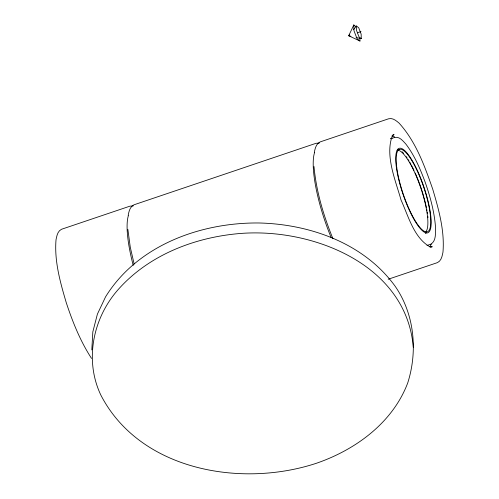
<?xml version="1.0" encoding="UTF-8"?>
<svg xmlns="http://www.w3.org/2000/svg" width="499" height="499" viewBox="0 0 499 499"><rect width="100%" height="100%" fill="white"/><g stroke="black" fill="none" stroke-linecap="round" stroke-linejoin="round"><path stroke-width="0.75" d="M91.816 349.918L92.82 331.904L97.386 314.152L105.545 296.874C137.344 245.296 200.673 222.354 259.093 222.984C310.004 224.182 363.646 243.312 394.64 285.547L394.778 285.721C414.457 313.665 417.975 350.859 407.708 383.001C392.594 422.846 355.513 449.83 316.304 463.297C241.31 488.047 139.795 470.638 100.81 395.021C84.499 360.627 92.702 319.341 117.022 290.898C146.606 256.592 191.048 238.541 235.397 233.937C308.975 226.053 406.404 263.179 413.278 347.235M128.174 215.387C128.917 211.408 129.946 206.68 134.006 204.79L316.06 143.294L319.379 143.026M314.301 152.519C315.044 148.54 316.067 143.806 320.133 141.916L388.54 118.806C392.632 117.589 396.162 120.664 399.05 123.091C415.923 141.597 424.593 165.88 432.72 189.146C438.74 209.518 444.752 230.706 442.975 252.157C442.183 255.993 441.428 260.709 437.48 262.605L388.191 279.253M356.13 26.784L353.803 24.95L348.701 35.753L359.96 41.037L359.879 38.161M392.351 135.84C384.835 155.588 395.582 180.476 401.077 200.111C408.469 216.348 413.958 237.973 430.169 246.955M349.668 34.537L348.701 35.753L350.922 36.271M353.529 29.653L356.429 25.992L358.719 27.794L361.145 34.132L361.282 38.66L356.099 37.462M392.251 135.977L394.085 134.562L392.545 135.117M431.173 244.005C436.762 240.113 435.24 231.761 435.415 225.972C434.13 210.771 430.013 195.957 424.967 181.611C420.015 168.444 414.432 155.245 405.806 144.005C403.011 140.999 399.562 136.427 394.89 137.393M357.39 32.822L361.008 31.599M390.686 138.753L394.622 137.425M427.007 245.471L430.936 244.136M430.699 247.23L432.259 246.737L430.001 246.905M133.258 205.9L129.933 206.162L61.52 229.272C57.572 231.168 56.817 235.884 56.025 239.72C54.248 261.17 60.26 282.353 66.28 302.725C72.667 322.111 80.376 341.26 91.535 358.432M361.282 38.66L358.993 36.857L356.567 30.52L356.429 25.992M359.96 41.037L357.053 38.741L353.972 30.701L353.803 24.95M332.92 238.697C323.558 215.618 316.229 191.416 313.996 166.523M134.144 264.008L130.276 247.248L127.869 229.39M133.227 265.337A71.388 17.727 71.3 0 1 128.393 215.562M392.027 135.89A59.225 14.708 71.3 0 1 394.665 136.994M431.136 244.142A59.225 14.708 71.3 0 1 429.764 246.774M390.686 138.747A56.375 13.997 71.3 0 1 392.077 138.516M397.884 149.195A44.611 11.078 71.3 0 1 399.181 149.644M402.094 151.783A44.611 11.078 71.3 0 1 403.523 153.262M406.192 156.649A44.611 11.078 71.3 0 1 407.053 157.89M408.17 159.611A44.611 11.078 71.3 0 1 408.924 160.834M409.679 162.106A44.611 11.078 71.3 0 1 411.001 164.464M411.663 165.705A44.611 11.078 71.3 0 1 412.317 166.978M412.648 167.627A44.611 11.078 71.3 0 1 413.958 170.309M415.205 173.028A44.611 11.078 71.3 0 1 421.936 190.699M422.16 191.398A44.611 11.078 71.3 0 1 423.832 197.024M424.025 197.723A44.611 11.078 71.3 0 1 425.435 203.236M425.61 203.997A44.611 11.078 71.3 0 1 426.42 207.734M426.701 209.187A44.611 11.078 71.3 0 1 426.963 210.615M427.2 212.025A44.611 11.078 71.3 0 1 427.418 213.404M427.799 216.242A44.611 11.078 71.3 0 1 427.955 217.695M426.308 232.702A44.611 11.078 71.3 0 1 425.422 233.513M397.092 150.205A43.5 10.803 71.3 0 1 419.977 185.64A43.5 10.803 71.3 0 1 425.946 231.673M331.124 237.474A71.388 17.727 71.3 0 1 314.52 152.688M396.374 167.302A44.611 11.078 71.3 0 0 426.102 232.902A44.611 11.078 71.3 0 0 417.831 171.475A44.611 11.078 71.3 0 0 396.374 167.302M396.799 167.882A43.5 10.803 71.3 0 0 425.79 231.854A43.5 10.803 71.3 0 0 417.725 171.949A43.5 10.803 71.3 0 0 396.799 167.882"/></g></svg>
